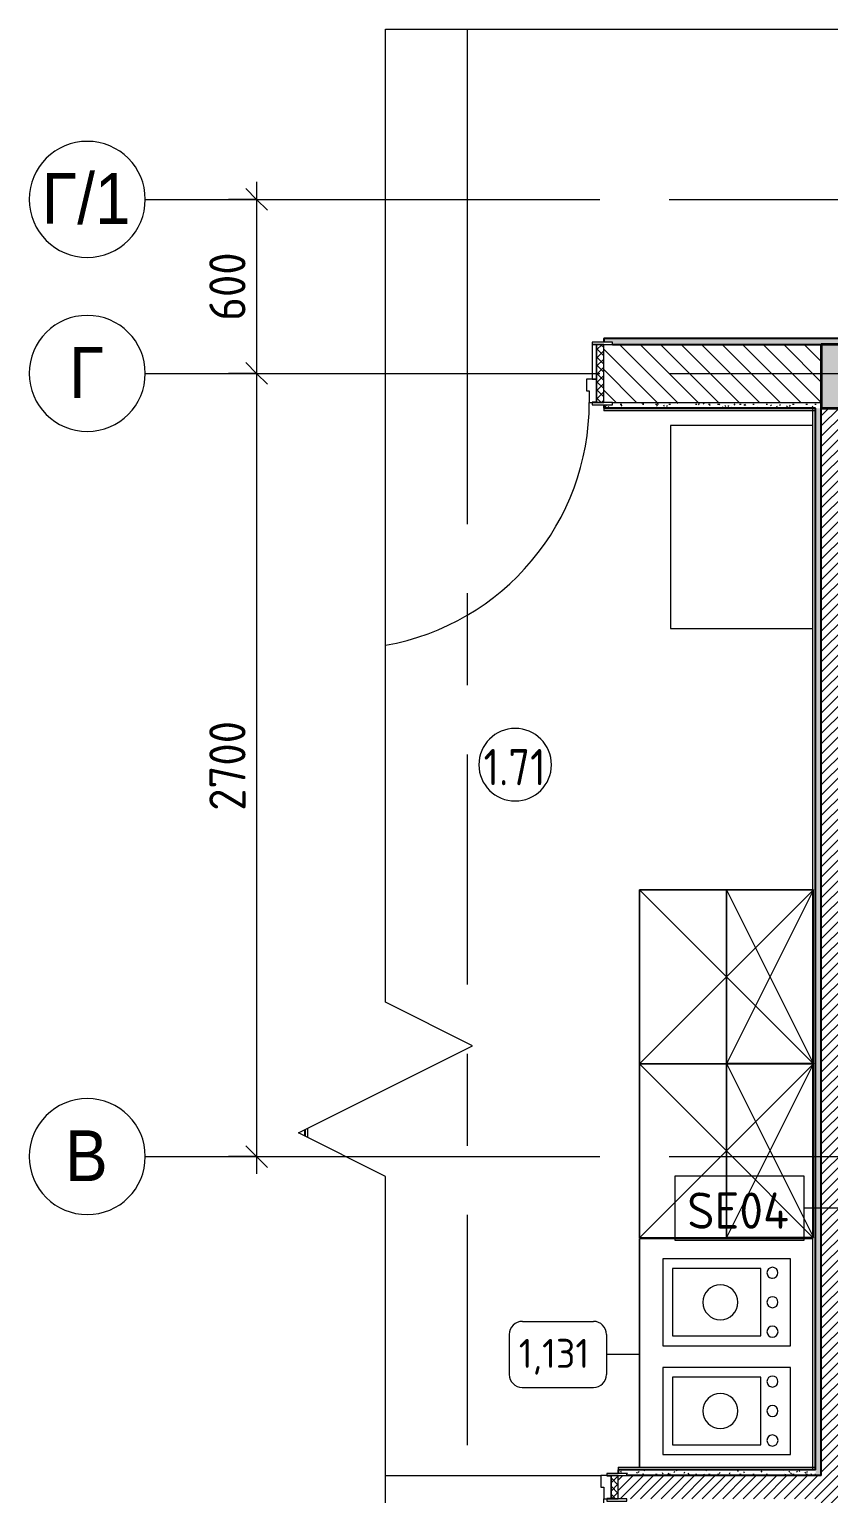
# Model space of a CAD drawing. Header units: millimetres. Extents: x 54725 to 263872, y -8553 to 29614.
# Drawn here: x 105338 to 108094, y 6638 to 11686 of the extents above; entities that cross this region are included whole.
import ezdxf

# ---------------------------------------------------------------- set-up
doc = ezdxf.new("R2010")
doc.units = ezdxf.units.MM
doc.linetypes.add('Осевая', pattern=[1587.5, 317.5, -238.125, 793.75, -238.125])
for name, color, linetype, lineweight in [('A-ANNO-DIMS', 7, 'Continuous', 9), ('A-ANNO-DIMS-50', 7, 'Continuous', 9), ('A-AREA-IDEN', 7, 'Continuous', 9), ('A-DETL-GENF', 7, 'Continuous', 9), ('A-DOOR', 7, 'Continuous', 9), ('A-DOOR-FRAM', 7, 'Continuous', 15), ('A-DOOR-FRAM-1', 7, 'Continuous', 9), ('A-WALL', 7, 'Continuous', 9), ('I-FURN', 7, 'Continuous', 9), ('I-FURN-IDEN', 7, 'Continuous', 9), ('I-WALL', 7, 'Continuous', 9), ('P-SANR-FIXT-IDEN', 7, 'Continuous', 9), ('Оси', 7, 'Continuous', 9), ('Оси-1', 7, 'Continuous', 20), ('Оси-2', 7, 'Осевая', 9)]:
    doc.layers.add(name, color=color, linetype=linetype, lineweight=lineweight)
for name, color, linetype, lineweight, true_color in [('A-WALL-1', 7, 'Continuous', 35, 0x3c3c3c), ('A-WALL-3', 7, 'Continuous', 25, 0x3c3c3c), ('A-WALL-FNSH-2', 7, 'Continuous', 15, 0x3c3c3c), ('P-SANR-FIXT-1', 7, 'Continuous', 15, 0x4994b4), ('P-SANR-FIXT-2', 7, 'Continuous', 9, 0x4994b4)]:
    doc.layers.add(name, color=color, linetype=linetype, lineweight=lineweight, true_color=true_color)
doc.styles.add('Arial', font='arial.ttf', dxfattribs={"width": 0.9, "height": 175})
doc.styles.add('GOST Common', font='GOST_Common.ttf', dxfattribs={"height": 125})
doc.styles.add('GOST Common_1', font='GOST_Common.ttf', dxfattribs={"width": 0.9, "height": 125})
doc.styles.add('GOST Common_2', font='GOST_Common.ttf', dxfattribs={"height": 100})
doc.styles.add('ISOCPEUR', font='isocpeur.ttf', dxfattribs={"width": 0.9, "height": 125})
doc.dimstyles.new('ISO-2_5_0_9К_БОЛЬШОЙ', dxfattribs={"dimscale": 304.8, "dimtxt": 124.497647, "dimasz": 0.246063, "dimexe": 0.19685, "dimexo": 0.492126, "dimgap": 0, "dimtad": 1, "dimdec": 0, "dimrnd": 10, "dimzin": 0, "dimdsep": 46, "dimtxsty": 'ISOCPEUR', "dimblk1": 'OBLIQUE', "dimblk2": 'OBLIQUE', "dimsah": 1, "dimcen": 0.09, "dimdle": 0.19685, "dimazin": 0, "dimtfac": 1, "dimtdec": 4, "dimtix": 1, "dimtmove": 0, "dimatfit": 3, "dimfxl": 1, "dimtvp": 1, "dimtolj": 1, "dimtzin": 0, "dimarcsym": 2})
pattern_1 = [(45, (-3861.742, 0), (-17.6776695, 17.6776695), [])]
pattern_2 = [(0, (-3861.742, 0), (60.96, 15.24), [5.029, -40.691, 5.029, -40.691, -243.84]), (0, (-3861.742, 0), (60.96, 15.24), [-91.44, 5.029, -86.411, 5.029, -40.691, -106.68]), (0, (-3861.742, 0), (60.96, 15.24), [-228.6, 5.029, -25.451, 5.029, -71.171]), (120, (-3838.882, 7.62), (-43.6782272, 45.1729086), [5.029, -40.691, 5.029, -40.691, -243.84]), (120, (-3838.882, 7.62), (-43.6782272, 45.1729086), [-91.44, 5.029, -86.411, 5.029, -40.691, -106.68]), (120, (-3838.882, 7.62), (-43.6782272, 45.1729086), [-228.6, 5.029, -25.451, 5.029, -71.171]), (240, (-3831.262, 38.1), (-17.2817728, -60.4129086), [5.029, -40.691, 5.029, -40.691, -243.84]), (240, (-3831.262, 38.1), (-17.2817728, -60.4129086), [-91.44, 5.029, -86.411, 5.029, -40.691, -106.68]), (240, (-3831.262, 38.1), (-17.2817728, -60.4129086), [-228.6, 5.029, -25.451, 5.029, -71.171])]

# ---------------------------------------------------------------- blocks, each defined once
blk = doc.blocks.new('110_Дверь_СКБ_1Ст_Внутренняя1 - Д-8 950x2100h_охрана-31784688-Фрагмент 1_12_ Групповая ячейка')
at = {"layer": 'A-DOOR-FRAM-1'}
h = blk.add_hatch(dxfattribs=at)
h.set_pattern_fill('FP_18', color=256, style=0, pattern_type=2)
h.set_pattern_definition([(45, (-296.384, 164.685), (-14.1421, 14.1421), []), (135, (-296.384, 164.685), (-14.1421, -14.1421), [])])
h.paths.add_polyline_path([(-437.5, 100), (-462.5, 100), (-462.5, -100), (-437.5, -100)])
at = {"layer": 'A-DOOR'}
blk.add_arc((437.5, 100), 850, 100.0092, 180, dxfattribs=at)
at = {"layer": 'A-DOOR-FRAM'}
for p, q in [((-422.5, 108), (-492.5, 108)), ((-492.5, 108), (-492.5, 100)), ((-422.5, 100), (-422.5, 108)), ((-492.5, 100), (-422.5, 100)), ((-437.5, 100), (-462.5, 100)), ((-462.5, 100), (-462.5, -100)), ((-412.5, 100), (-437.5, 100)), ((-437.5, 100), (-437.5, 20)), ((-437.5, -100), (-437.5, 100)), ((-422.5, 100), (-437.5, 100)), ((-437.5, 100), (-437.5, 99)), ((-437.5, 99), (-422.5, 99)), ((-422.5, 99), (-422.5, 100)), ((-412.5, 60), (-412.5, 100)), ((-402.5, 60), (-412.5, 60)), ((-402.5, 20), (-402.5, 60)), ((-437.5, 20), (-402.5, 20)), ((-422.5, 20), (-437.5, 20)), ((-437.5, 20), (-437.5, -100)), ((-422.5, -100), (-422.5, 20)), ((-422.5, -100), (-492.5, -100)), ((-492.5, -100), (-492.5, -108)), ((-462.5, -100), (-437.5, -100)), ((-437.5, -100), (-422.5, -100)), ((-422.5, -108), (-422.5, -100)), ((-492.5, -108), (-422.5, -108))]:
    blk.add_line(p, q, dxfattribs=at)
blk = doc.blocks.new('110_Дверь_СКБ_1Ст_Внутренняя1 - Д-8 950x2100h_охрана-32224770-Фрагмент 1_12_ Групповая ячейка')
at = {"layer": 'A-DOOR-FRAM-1'}
h = blk.add_hatch(dxfattribs=at)
h.set_pattern_fill('FP_27', color=256, style=0, pattern_type=2)
h.set_pattern_definition([(45, (-296.384, 104.685), (-14.1421, 14.1421), []), (135, (-296.384, 104.685), (-14.1421, -14.1421), [])])
h.paths.add_polyline_path([(-437.5, 40), (-462.5, 40), (-462.5, -40), (-437.5, -40)])
at = {"layer": 'A-DOOR'}
blk.add_arc((437.5, 40), 850, 96.5863, 180, dxfattribs=at)
at = {"layer": 'A-DOOR-FRAM'}
for p, q in [((-422.5, 48), (-492.5, 48)), ((-492.5, 48), (-492.5, 40)), ((-492.5, 40), (-422.5, 40)), ((-437.5, 40), (-462.5, 40)), ((-462.5, 40), (-462.5, -40)), ((-412.5, 40), (-437.5, 40)), ((-437.5, 40), (-437.5, -40)), ((-437.5, -40), (-437.5, 40)), ((-422.5, 40), (-437.5, 40)), ((-437.5, 40), (-437.5, 39)), ((-437.5, 39), (-422.5, 39)), ((-422.5, 40), (-422.5, 48)), ((-422.5, 39), (-422.5, 40)), ((-412.5, 0), (-412.5, 40)), ((-402.5, 0), (-412.5, 0)), ((-402.5, -40), (-402.5, 0)), ((-422.5, -40), (-492.5, -40)), ((-492.5, -40), (-492.5, -48)), ((-492.5, -48), (-422.5, -48)), ((-462.5, -40), (-437.5, -40)), ((-422.5, -39), (-437.5, -39)), ((-437.5, -39), (-437.5, -40)), ((-437.5, -40), (-402.5, -40)), ((-437.5, -40), (-422.5, -40)), ((-422.5, -40), (-422.5, -39)), ((-422.5, -48), (-422.5, -40))]:
    blk.add_line(p, q, dxfattribs=at)
blk = doc.blocks.new('Стол базовый прямоугольный - 1_196-25596001-Фрагмент 1_12_ Групповая ячейка')
at = {"layer": 'I-FURN'}
for p, q in [((350, 250), (-350, 250)), ((-350, 250), (-350, -241)), ((350, -241), (350, 250))]:
    blk.add_line(p, q, dxfattribs=at)
blk = doc.blocks.new('Шкаф параметрический - 1_280-25596496-Фрагмент 1_12_ Групповая ячейка')
at = {"layer": 'I-FURN'}
for p, q in [((0, 597.8), (0, 300)), ((0, 300), (0, 597.8)), ((2.2, 597.8), (300, 300)), ((300, 300), (597.8, 597.8)), ((600, 300), (600, 597.8)), ((600, 597.8), (600, 300)), ((0, 0), (300, 300)), ((0, 300), (0, 0)), ((0, 0), (0, 300)), ((300, 300), (600, 0)), ((600, 0), (600, 300)), ((600, 300), (600, 0)), ((0, 0), (600, 0)), ((600, 0), (0, 0))]:
    blk.add_line(p, q, dxfattribs=at)
blk = doc.blocks.new('Шкаф параметрический - 1_137-25596775-Фрагмент 1_12_ Групповая ячейка')
at = {"layer": 'I-FURN'}
for p, q in [((0, 0), (600, 300)), ((0, 300), (600, 0)), ((600, 300), (0, 300)), ((0, 300), (0, 0)), ((0, 0), (0, 297.8)), ((600, 0), (600, 300)), ((600, 297.8), (600, 0)), ((0, 0), (600, 0)), ((598.1, 0), (0, 0)), ((600, 0), (598.1, 0))]:
    blk.add_line(p, q, dxfattribs=at)
blk = doc.blocks.new('Шкаф параметрический - 1_137-V84-Фрагмент 1_12_ Групповая ячейка')
at = {"layer": 'I-FURN'}
for p, q in [((0, 0), (600, 300)), ((0, 300), (600, 0)), ((600, 300), (0, 300)), ((0, 300), (0, 0)), ((0, 0), (0, 297.8)), ((600, 0), (600, 300)), ((600, 297.8), (600, 0)), ((0, 0), (600, 0)), ((1.9, 0), (0, 0)), ((600, 0), (1.9, 0))]:
    blk.add_line(p, q, dxfattribs=at)
blk = doc.blocks.new('Шкаф параметрический - 1_280-V85-Фрагмент 1_12_ Групповая ячейка')
at = {"layer": 'I-FURN'}
for p, q in [((0, 597.8), (0, 300)), ((0, 300), (0, 597.8)), ((2.2, 597.8), (300, 300)), ((300, 300), (597.8, 597.8)), ((600, 0), (600, 597.8)), ((600, 597.8), (600, 0)), ((0, 0), (300, 300)), ((0, 300), (0, 0)), ((0, 0), (0, 300)), ((300, 300), (600, 0)), ((0, 0), (600, 0)), ((600, 0), (0, 0))]:
    blk.add_line(p, q, dxfattribs=at)
blk = doc.blocks.new('Мойка кухонная - Мойка Steel Hammer SH R 5151 GLOWE-25557159-Фрагмент 1_12_ Групповая ячейка')
at = {"layer": 'P-SANR-FIXT-2'}
for p, q in [((150, 0), (-150, 0)), ((-150, 0), (-150, -440)), ((150, -440), (150, 0)), ((116.1, -102.3), (-116.6, -102.3)), ((-116.6, -102.3), (-116.6, -406.4)), ((116.1, -406.4), (116.1, -102.3)), ((-150, -440), (150, -440)), ((-116.6, -406.4), (116.1, -406.4))]:
    blk.add_line(p, q, dxfattribs=at)
for centre, radius, start, end in [((-101.6, -61.9), 19, 90, 180), ((-101.6, -61.9), 19, 360, 90), ((0, -61.9), 19, 360, 180), ((101.6, -61.9), 19.1, 360, 180), ((-101.6, -61.9), 19, 180, 270), ((-101.6, -61.9), 19.1, 270, 360), ((0, -61.9), 19, 180, 360), ((101.6, -61.9), 19.1, 180, 360), ((0, -241.3), 60.5, 360, 180), ((0, -241.3), 60.5, 180, 360)]:
    blk.add_arc(centre, radius, start, end, dxfattribs=at)
blk = doc.blocks.new('DET_L_Линия разрыва - М100-30706112-Фрагмент 1_12_ Групповая ячейка')
at = {"layer": 'A-DETL-GENF'}
for p, q in [((3504.5, 300), (3354.5, 0)), ((3804.5, -300), (3504.5, 300)), ((3354.5, 0), (0, 0)), ((3954.5, 0), (3804.5, -300)), ((7309, 0), (3954.5, 0))]:
    blk.add_line(p, q, dxfattribs=at)
blk = doc.blocks.new('DET_L_Линия разрыва - М100-30706828-Фрагмент 1_12_ Групповая ячейка')
at = {"layer": 'A-DETL-GENF'}
blk.add_line((9352.1, 0), (4976.1, 0), dxfattribs=at)
blk = doc.blocks.new('Ось сетки - D8-29747960-Фрагмент 1_12_ Групповая ячейка')
at = {"layer": 'Оси-1'}
for start, end in [(360, 180), (180, 360)]:
    blk.add_arc((0, 0), 4, start, end, dxfattribs=at)
blk = doc.blocks.new('DIMBLOCK56-Фрагмент 1_12_ Групповая ячейка')
at = {"layer": 'A-ANNO-DIMS-50'}
for p, q in [((106121.5, 11160), (106121.5, 10500)), ((106024.5, 11100), (106181.5, 11100)), ((106121.5, 11100), (106024.5, 11100)), ((106024.5, 10500), (106181.5, 10500)), ((106121.5, 10500), (106024.5, 10500))]:
    blk.add_line(p, q, dxfattribs=at)
at = {"layer": 'A-ANNO-DIMS-50', "lineweight": 20}
for p, q in [((106121.5, 11100), (106084, 11137.5)), ((106121.5, 11100), (106159, 11062.5)), ((106121.5, 10500), (106084, 10537.5)), ((106121.5, 10500), (106159, 10462.5))]:
    blk.add_line(p, q, dxfattribs=at)
at = {"layer": 'A-ANNO-DIMS-50', "color": 0, "insert": (105958.2, 10681.5), "char_height": 125, "width": 284.429, "attachment_point": 1, "rotation": 90, "line_spacing_factor": 1.149209, "style": 'ISOCPEUR'}
blk.add_mtext('600', dxfattribs=at)
blk = doc.blocks.new('_Oblique')
at = {"color": 0, "linetype": 'ByBlock', "lineweight": -2}
blk.add_line((-0.5, -0.5), (0.5, 0.5), dxfattribs=at)
blk = doc.blocks.new('DIMBLOCK57-Фрагмент 1_12_ Групповая ячейка')
at = {"layer": 'A-ANNO-DIMS-50', "lineweight": 20}
for p, q in [((106121.5, 10500), (106084, 10537.5)), ((106121.5, 10500), (106159, 10462.5)), ((106121.5, 7800), (106084, 7837.5)), ((106121.5, 7800), (106159, 7762.5))]:
    blk.add_line(p, q, dxfattribs=at)
at = {"layer": 'A-ANNO-DIMS-50'}
for p, q in [((106024.5, 10500), (106181.5, 10500)), ((106121.5, 10500), (106024.5, 10500)), ((106121.5, 10500), (106121.5, 7740)), ((106024.5, 7800), (106181.5, 7800)), ((106121.5, 7800), (106024.5, 7800))]:
    blk.add_line(p, q, dxfattribs=at)
at = {"layer": 'A-ANNO-DIMS-50', "color": 0, "insert": (105958.2, 8992), "char_height": 125, "width": 379.239, "attachment_point": 1, "rotation": 90, "line_spacing_factor": 1.149209, "style": 'ISOCPEUR'}
blk.add_mtext('2700', dxfattribs=at)
blk = doc.blocks.new('Марка_Мебель - В прямоуг_Balcon_Марка-25523697-Фрагмент 1_12_ Групповая ячейка')
at = {"layer": 'I-FURN-IDEN'}
for p, q in [((-2.45, 2.28), (2.45, 2.28)), ((-3.35, 1.38), (-3.35, -1.38)), ((3.35, 1.38), (3.35, -1.38)), ((-2.46, -2.28), (2.45, -2.28))]:
    blk.add_line(p, q, dxfattribs=at)
for centre, radius, start, end in [((-2.45, 1.38), 0.9, 90, 180), ((2.45, 1.38), 0.9, 0, 90), ((-2.46, -1.38), 0.893, 180, 270), ((2.45, -1.38), 0.9, 270, 0)]:
    blk.add_arc(centre, radius, start, end, dxfattribs=at)
blk = doc.blocks.new('Марка_Помещения - Номер-25198446-Фрагмент 1_12_ Групповая ячейка')
at = {"layer": 'A-AREA-IDEN'}
for start, end in [(360, 180), (180, 360)]:
    blk.add_arc((0, 0), 2.5, start, end, dxfattribs=at)
blk = doc.blocks.new('М_сантехническая_рамка1 - В рамке-30590747-Фрагмент 1_12_ Групповая ячейка')
at = {"layer": 'P-SANR-FIXT-IDEN'}
for p, q in [((4.29, 2.24), (-4.64, 2.24)), ((-4.64, 2.24), (-4.64, -2.18)), ((4.29, -2.18), (4.29, 2.24)), ((-4.64, -2.18), (4.29, -2.18))]:
    blk.add_line(p, q, dxfattribs=at)

msp = doc.modelspace()

# ---------------------------------------------------------------- hatches: boundary and pattern name
at = {"layer": 'I-WALL'}
h = msp.add_hatch(dxfattribs=at)
h.set_pattern_fill('FP_35', color=256, style=0, pattern_type=2)
h.set_pattern_definition(pattern_2)
h.paths.add_polyline_path([(115917.8, 10600), (115917.8, 10620), (107318.3, 10620), (107318.3, 10608), (107348.3, 10608), (107348.3, 10600), (113684.4, 10600)])
h = msp.add_hatch(dxfattribs=at)
h.set_pattern_fill('FP_5', color=256, style=0, pattern_type=2)
h.set_pattern_definition([(135, (-3861.74, 0), (-35.35534, -35.35534), [])])
h.paths.add_polyline_path([(115917.8, 10400), (115917.8, 10600), (115468.3, 10600), (115468.3, 10400)])
h.paths.add_polyline_path([(108068.3, 10400), (108068.3, 10600), (107318.3, 10600), (107318.3, 10400), (107372.3, 10400)])
h = msp.add_hatch(dxfattribs=at)
h.set_pattern_fill('FP_1', color=256, style=0, pattern_type=2)
h.set_pattern_definition([(45, (-3861.74, 0), (-28.51196, 28.51196), []), (45, (-3833.23, 0), (-28.51196, 28.51196), [50.403, -10.081, 1.676, -8.404])])
h.paths.add_polyline_path([(115468.3, 10380), (115468.3, 10600), (108068.3, 10600), (108068.3, 10380), (113684.4, 10380)])
h = msp.add_hatch(dxfattribs=at)
h.set_pattern_fill('FP_35', color=256, style=0, pattern_type=2)
h.set_pattern_definition(pattern_2)
h.paths.add_polyline_path([(108068.3, 10380), (108068.3, 10400), (107348.3, 10400), (107348.3, 10392), (107318.3, 10392), (107318.3, 10380), (108048.3, 10380)])
h = msp.add_hatch(dxfattribs=at)
h.set_pattern_fill('FP_35', color=256, style=0, pattern_type=2)
h.set_pattern_definition(pattern_2)
h.paths.add_polyline_path([(108048.3, 6700), (108068.3, 6700), (108068.3, 10380), (108048.3, 10380), (108048.3, 6720)])
h = msp.add_hatch(dxfattribs=at)
h.set_pattern_fill('FP_28', color=256, style=0, pattern_type=2)
h.set_pattern_definition(pattern_1)
h.paths.add_polyline_path([(108148.3, 5400), (108148.3, 10380), (108068.3, 10380), (108068.3, 5400)])
h = msp.add_hatch(dxfattribs=at)
h.set_pattern_fill('FP_28', color=256, style=0, pattern_type=2)
h.set_pattern_definition(pattern_1)
h.paths.add_polyline_path([(106268.3, 7880.5), (106268.3, 7883.1), (106265.7, 7881.8)])
h = msp.add_hatch(dxfattribs=at)
h.set_pattern_fill('FP_35', color=256, style=0, pattern_type=2)
h.set_pattern_definition(pattern_2)
h.paths.add_polyline_path([(106288.3, 7870.5), (106288.3, 7893.1), (106268.3, 7883.1), (106268.3, 7880.5), (106274.6, 7877.3)])
h = msp.add_hatch(dxfattribs=at)
h.set_pattern_fill('FP_35', color=256, style=0, pattern_type=2)
h.set_pattern_definition(pattern_2)
h.paths.add_polyline_path([(107687.9, 6700), (108048.3, 6700), (108048.3, 6720), (107368.3, 6720), (107368.3, 6708), (107398.3, 6708), (107398.3, 6700)])
h = msp.add_hatch(dxfattribs=at)
h.set_pattern_fill('FP_28', color=256, style=0, pattern_type=2)
h.set_pattern_definition(pattern_1)
h.paths.add_polyline_path([(108003.5, 6620), (108068.3, 6620), (108068.3, 6700), (107368.3, 6700), (107368.3, 6620), (107687.9, 6620)])

# ---------------------------------------------------------------- linework, layer by layer
at = {"layer": 'A-WALL'}
msp.add_line((107348.3, 10400), (108068.3, 10400), dxfattribs=at)
at = {"layer": 'A-WALL-1'}
for p, q in [((115468.3, 10600), (108068.3, 10600)), ((108068.3, 10600), (108068.3, 10380)), ((108068.3, 10380), (115468.3, 10380))]:
    msp.add_line(p, q, dxfattribs=at)
at = {"layer": 'A-WALL-3'}
for p, q in [((107318.3, 10620), (107318.3, 10608)), ((115917.8, 10620), (107318.3, 10620)), ((107348.3, 10600), (115917.8, 10600)), ((107318.3, 10392), (107318.3, 10380)), ((108048.3, 10380), (107318.3, 10380)), ((108048.3, 6720), (108048.3, 10380)), ((108068.3, 6700), (108068.3, 10380)), ((106268.3, 7880.5), (106268.3, 7883.1)), ((106288.3, 7870.5), (106288.3, 7893.1)), ((107368.3, 6720), (107368.3, 6708)), ((108048.3, 6720), (107368.3, 6720)), ((108068.3, 6700), (107398.3, 6700))]:
    msp.add_line(p, q, dxfattribs=at)
at = {"layer": 'A-WALL-FNSH-2'}
for p, q in [((115917.8, 10621), (107318.3, 10621)), ((107318.3, 10621), (107318.3, 10620)), ((107318.3, 10380), (107318.3, 10379)), ((107318.3, 10379), (108047.3, 10379)), ((108047.3, 10379), (108047.3, 6721)), ((106289.3, 7870), (106289.3, 7893.6)), ((108047.3, 6721), (107368.3, 6721)), ((107368.3, 6721), (107368.3, 6720))]:
    msp.add_line(p, q, dxfattribs=at)
at = {"layer": 'I-FURN'}
for p, q in [((108039.3, 7517.9), (107441.5, 7517.9)), ((107441.5, 7517.9), (107441.5, 6729)), ((107441.5, 6729), (107441.5, 7517.9)), ((107441.5, 7517.9), (108039.3, 7517.9))]:
    msp.add_line(p, q, dxfattribs=at)
at = {"layer": 'I-FURN-IDEN'}
msp.add_line((107441.5, 7117.9), (107327.7, 7117.9), dxfattribs=at)
at = {"layer": 'I-WALL'}
for p, q in [((107318.3, 10379), (107318.3, 10371)), ((108047.8, 10371), (107318.3, 10371)), ((108039.3, 6720.5), (108039.3, 10380)), ((108047.8, 10371), (108047.8, 10380)), ((106297.3, 7897.6), (106297.3, 7866)), ((107368.3, 6729), (108048.3, 6729)), ((107368.3, 6729), (107368.3, 6721)), ((108039.3, 6720.5), (108048.3, 6720.5)), ((106565.7, 6700), (107308.3, 6700))]:
    msp.add_line(p, q, dxfattribs=at)
at = {"layer": 'P-SANR-FIXT-IDEN'}
msp.add_line((108409.1, 7622.5), (108009.9, 7622.5), dxfattribs=at)
at = {"layer": 'Оси'}
for p, q in [((106848.3, 10436.3), (106848.3, 11686.3)), ((105737.6, 11100), (106987.6, 11100)), ((105737.6, 10500), (106987.6, 10500)), ((105737.6, 7800), (106987.6, 7800))]:
    msp.add_line(p, q, dxfattribs=at)
at = {"layer": 'Оси-2'}
for p, q in [((106987.6, 11100), (114567.8, 11100)), ((106987.6, 10500), (114567.8, 10500)), ((106848.3, 4662.2), (106848.3, 10436.3)), ((106987.6, 7800), (114567.8, 7800))]:
    msp.add_line(p, q, dxfattribs=at)

# ---------------------------------------------------------------- block references
at = {"layer": 'A-AREA-IDEN', "xscale": 49.99999999999998, "yscale": 49.99999999999998, "zscale": 49.99999999999998}
msp.add_blockref('Марка_Помещения - Номер-25198446-Фрагмент 1_12_ Групповая ячейка', (107012.8, 9150.9), dxfattribs=at)
at = {"layer": 'A-DETL-GENF'}
for name, p, rotation in [('DET_L_Линия разрыва - М100-30706828-Фрагмент 1_12_ Групповая ячейка', (115917.8, 11686.3), 180), ('DET_L_Линия разрыва - М100-30706112-Фрагмент 1_12_ Групповая ячейка', (106565.7, 11686.3), 270.0000000000001)]:
    msp.add_blockref(name, p, dxfattribs=dict(at, rotation=rotation))
at = {"layer": 'A-DOOR', "rotation": 180}
for name, p in [('110_Дверь_СКБ_1Ст_Внутренняя1 - Д-8 950x2100h_охрана-31784688-Фрагмент 1_12_ Групповая ячейка', (106855.8, 10500)), ('110_Дверь_СКБ_1Ст_Внутренняя1 - Д-8 950x2100h_охрана-32224770-Фрагмент 1_12_ Групповая ячейка', (106905.8, 6660))]:
    msp.add_blockref(name, p, dxfattribs=at)
at = {"layer": 'I-FURN'}
for name, p, rotation in [('Стол базовый прямоугольный - 1_196-25596001-Фрагмент 1_12_ Групповая ячейка', (107798.3, 9970), 90), ('Шкаф параметрический - 1_280-25596496-Фрагмент 1_12_ Групповая ячейка', (107441.4, 8719.4), 269.9999999999994), ('Шкаф параметрический - 1_137-25596775-Фрагмент 1_12_ Групповая ячейка', (107741.4, 8719.4), 269.9999999999994), ('Шкаф параметрический - 1_280-V85-Фрагмент 1_12_ Групповая ячейка', (107441.4, 8119.4), 269.9999999999994), ('Шкаф параметрический - 1_137-V84-Фрагмент 1_12_ Групповая ячейка', (107741.4, 8121.3), 269.9999999999994)]:
    msp.add_blockref(name, p, dxfattribs=dict(at, rotation=rotation))
at = {"layer": 'I-FURN-IDEN', "xscale": 49.99999999999998, "yscale": 49.99999999999998, "zscale": 49.99999999999998}
msp.add_blockref('Марка_Мебель - В прямоуг_Balcon_Марка-25523697-Фрагмент 1_12_ Групповая ячейка', (107160, 7117.9), dxfattribs=at)
at = {"layer": 'P-SANR-FIXT-1', "rotation": 269.9999999999999}
for p in [(107961.8, 7297.9), (107961.8, 6922.9)]:
    msp.add_blockref('Мойка кухонная - Мойка Steel Hammer SH R 5151 GLOWE-25557159-Фрагмент 1_12_ Групповая ячейка', p, dxfattribs=at)
at = {"layer": 'P-SANR-FIXT-IDEN', "xscale": 49.99999999999998, "yscale": 49.99999999999998, "zscale": 49.99999999999998}
msp.add_blockref('М_сантехническая_рамка1 - В рамке-30590747-Фрагмент 1_12_ Групповая ячейка', (107795.2, 7620.9), dxfattribs=at)
at = {"layer": 'Оси-1', "xscale": 49.99999999999998, "yscale": 49.99999999999998, "zscale": 49.99999999999998, "rotation": 269.9999999999994}
for p in [(105537.6, 11100), (105537.6, 10500), (105537.6, 7800)]:
    msp.add_blockref('Ось сетки - D8-29747960-Фрагмент 1_12_ Групповая ячейка', p, dxfattribs=at)

# ---------------------------------------------------------------- texts
at = {"layer": 'A-AREA-IDEN', "insert": (106903.8, 9205.2), "char_height": 125, "width": 274.177, "attachment_point": 1, "style": 'GOST Common_1'}
msp.add_mtext('1.71', dxfattribs=at)
at = {"layer": 'I-FURN-IDEN', "insert": (107025.3, 7171.5), "char_height": 100, "width": 308.65, "attachment_point": 1, "style": 'GOST Common_2'}
msp.add_mtext('1,131', dxfattribs=at)
at = {"layer": 'P-SANR-FIXT-IDEN', "insert": (107605.9, 7676.3), "char_height": 125, "width": 456.962, "attachment_point": 1, "style": 'GOST Common'}
msp.add_mtext('SE04', dxfattribs=at)
at = {"layer": 'Оси', "char_height": 175, "attachment_point": 1, "style": 'Arial'}
for s, insert, width in [('\\fArial|b0|i0|c204|p34|;\\W.9;Г', (105380.9, 11190.5), 147.911), ('/1', (105503, 11190.5), 227.278), ('\\fArial|b0|i0|c204|p34|;\\W.9;Г', (105474.8, 10590.5), 147.911), ('\\fArial|b0|i0|c204|p34|;\\W.9;В', (105461.3, 7890.5), 180.38)]:
    msp.add_mtext(s, dxfattribs=dict(at, insert=insert, width=width))

# ---------------------------------------------------------------- dimensions: what is measured, and where the dimension line sits
at = {"layer": 'A-ANNO-DIMS'}
for base, p1, p2, override, picture, middle in [((106121.5, 10500), (106174.5, 11100), (106174.5, 10500), {"dimpost": '<>', "dimfxl": 600}, 'DIMBLOCK56-Фрагмент 1_12_ Групповая ячейка', (106059, 10800)), ((106121.5, 7800), (106174.5, 10500), (106174.5, 7800), {"dimpost": '<>', "dimfxl": 2700}, 'DIMBLOCK57-Фрагмент 1_12_ Групповая ячейка', (106059, 9150))]:
    dim = msp.add_linear_dim(base=base, p1=p1, p2=p2, angle=90, dimstyle='ISO-2_5_0_9К_БОЛЬШОЙ', override=override, dxfattribs=at)
    dim.commit()
    dim.dimension.update_dxf_attribs({"geometry": picture, "text_midpoint": middle})

doc.saveas('drawing.dxf')
